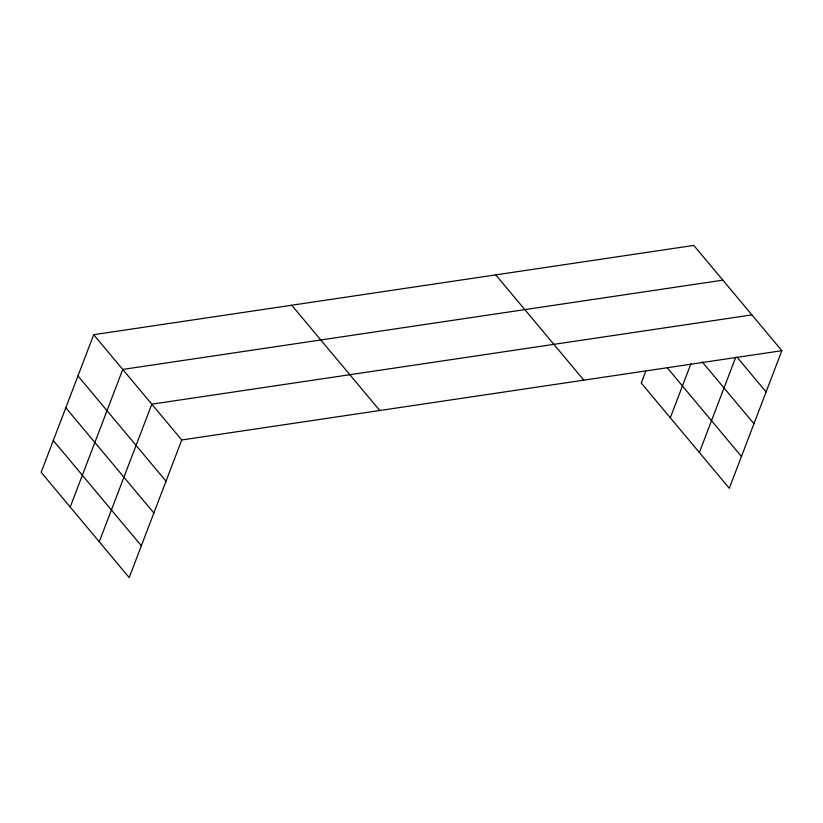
<?xml version="1.0" encoding="UTF-8"?>
<svg xmlns="http://www.w3.org/2000/svg" width="823" height="823" viewBox="0 0 823 823"><rect width="100%" height="100%" fill="white"/><g stroke="black" fill="none" stroke-linecap="round" stroke-linejoin="round"><path stroke-width="1.23" d="M781.85 350.691L693.799 245.408L93.699 334.694L41.15 472.309L129.201 577.592L181.749 439.966L781.85 350.691L729.301 488.306L641.251 383.034L645.746 371.255M70.202 507.05L122.761 369.434L722.861 280.149M99.264 541.791L151.813 404.175L751.913 314.89M670.303 417.775L690.939 363.725M699.365 452.516L735.721 357.305M736.976 357.1L766.1 391.923M702.225 361.883L753.961 423.732M667.114 367.634L741.441 456.498M495.765 274.872L583.816 380.144M291.733 305.23L379.784 410.502M93.699 334.694L181.749 439.966M77.959 375.926L166.009 481.198M65.809 407.735L153.86 513.007M53.3 440.511L141.34 545.783"/></g></svg>
